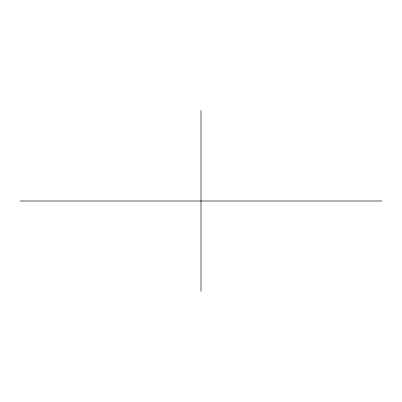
<?xml version="1.0" encoding="UTF-8"?>
<svg xmlns="http://www.w3.org/2000/svg" width="402" height="402" viewBox="0 0 402 402"><rect width="100%" height="100%" fill="white"/><g stroke="black" fill="none" stroke-linecap="round" stroke-linejoin="round"><path stroke-width="0.6" d="M20.1 201L381.9 201M201 110.55L201 291.45"/></g></svg>
